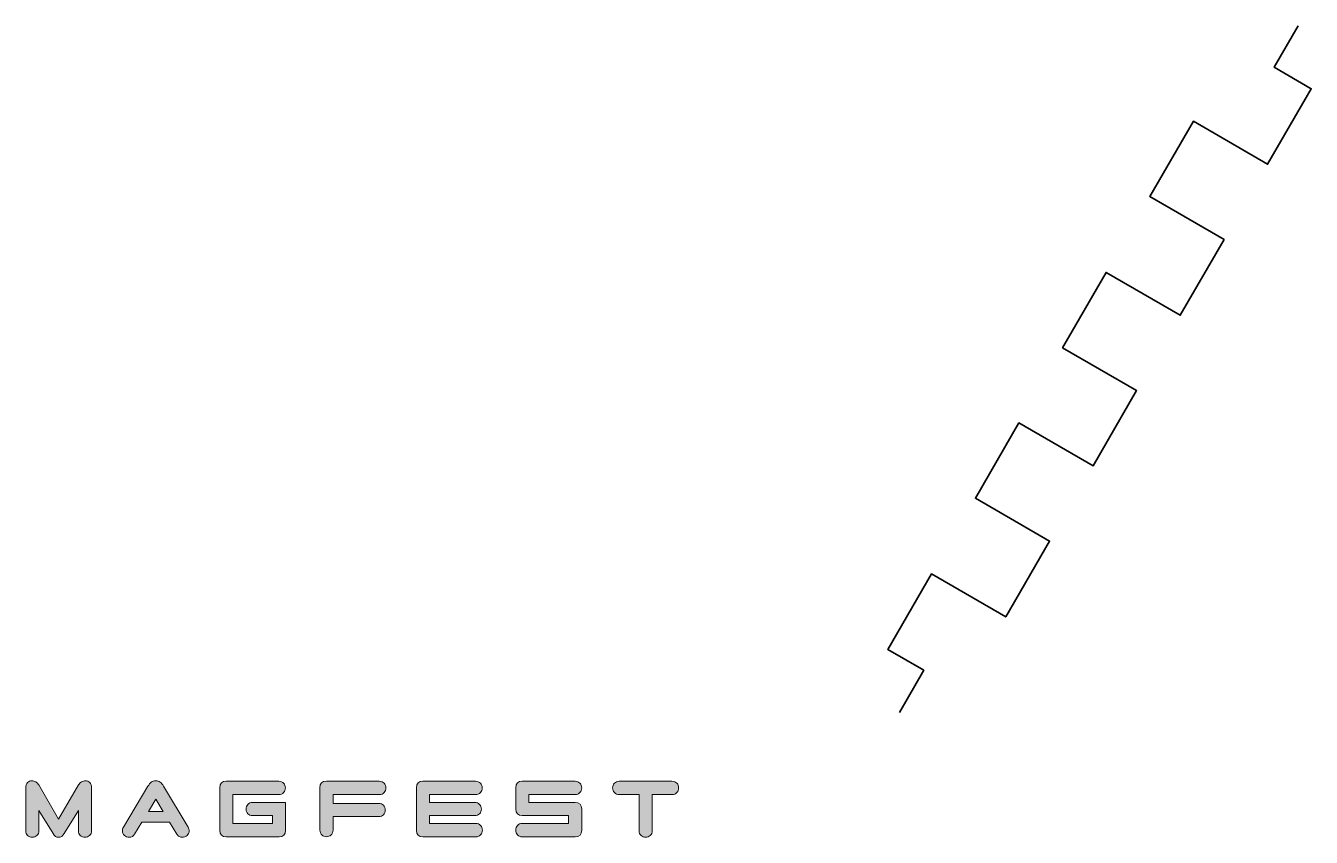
# Model space of a CAD drawing. Header units: inches. Extents: x 54.9 to 121.3, y 57.4 to 123.8.
# Drawn here: x 77.35 to 121.31, y 57.43 to 85.18 of the extents above; entities that cross this region are included whole.
import ezdxf

# ---------------------------------------------------------------- set-up
doc = ezdxf.new("R2010")
doc.units = ezdxf.units.IN
doc.header["$MEASUREMENT"] = 0
doc.layers.add('Layer 4', color=7, linetype='Continuous')
doc.layers.add('Layer 6', color=7, linetype='Continuous')

# ---------------------------------------------------------------- blocks, each defined once
blk = doc.blocks.new('block 2')
at = {"layer": 'Layer 6', "true_color": 0xffffff}
h = blk.add_hatch(color=7, dxfattribs=at)
h.dxf.hatch_style = 2
edge = h.paths.add_edge_path()
edge.add_spline(control_points=[(78.473, 58.05), (78.473, 58.05), (79.15, 59.221), (79.15, 59.221), (79.177, 59.266), (79.212, 59.301), (79.256, 59.325), (79.3, 59.35), (79.344, 59.362), (79.387, 59.362), (79.444, 59.362), (79.493, 59.342), (79.536, 59.302), (79.578, 59.263), (79.599, 59.196), (79.599, 59.102), (79.599, 59.102), (79.599, 57.654), (79.599, 57.654), (79.599, 57.585), (79.576, 57.53), (79.531, 57.491), (79.486, 57.451), (79.434, 57.431), (79.376, 57.431), (79.312, 57.431), (79.258, 57.451), (79.214, 57.491), (79.17, 57.53), (79.147, 57.585), (79.147, 57.654), (79.147, 57.654), (79.147, 58.351), (79.147, 58.351), (79.147, 58.351), (78.662, 57.555), (78.662, 57.555), (78.611, 57.473), (78.548, 57.431), (78.473, 57.431), (78.394, 57.431), (78.33, 57.473), (78.281, 57.555), (78.281, 57.555), (77.798, 58.351), (77.798, 58.351), (77.798, 58.351), (77.798, 57.654), (77.798, 57.654), (77.798, 57.585), (77.776, 57.53), (77.731, 57.491), (77.686, 57.451), (77.632, 57.431), (77.57, 57.431), (77.51, 57.431), (77.457, 57.451), (77.413, 57.491), (77.369, 57.53), (77.347, 57.585), (77.347, 57.654), (77.347, 57.654), (77.347, 59.102), (77.347, 59.102), (77.347, 59.196), (77.368, 59.263), (77.41, 59.302), (77.453, 59.342), (77.501, 59.362), (77.556, 59.362), (77.601, 59.362), (77.645, 59.35), (77.688, 59.325), (77.732, 59.301), (77.766, 59.266), (77.793, 59.221), (77.793, 59.221), (78.473, 58.05), (78.473, 58.05)], knot_values=[0, 0, 0, 0, 1, 1, 1, 2, 2, 2, 3, 3, 3, 4, 4, 4, 5, 5, 5, 6, 6, 6, 7, 7, 7, 8, 8, 8, 9, 9, 9, 10, 10, 10, 11, 11, 11, 12, 12, 12, 13, 13, 13, 14, 14, 14, 15, 15, 15, 16, 16, 16, 17, 17, 17, 18, 18, 18, 19, 19, 19, 20, 20, 20, 21, 21, 21, 22, 22, 22, 23, 23, 23, 24, 24, 24, 25, 25, 25, 26, 26, 26, 26], degree=3, periodic=1)
h = blk.add_hatch(color=7, dxfattribs=at)
h.dxf.hatch_style = 2
edge = h.paths.add_edge_path()
edge.add_spline(control_points=[(80.886, 57.431), (80.824, 57.431), (80.769, 57.453), (80.722, 57.496), (80.675, 57.54), (80.652, 57.592), (80.652, 57.654), (80.652, 57.696), (80.664, 57.737), (80.688, 57.778), (80.688, 57.778), (81.526, 59.178), (81.526, 59.178), (81.56, 59.235), (81.597, 59.279), (81.637, 59.312), (81.676, 59.345), (81.728, 59.362), (81.792, 59.362), (81.856, 59.362), (81.907, 59.346), (81.947, 59.314), (81.987, 59.282), (82.024, 59.237), (82.06, 59.178), (82.06, 59.178), (82.901, 57.776), (82.901, 57.776), (82.912, 57.753), (82.921, 57.732), (82.928, 57.712), (82.934, 57.693), (82.938, 57.672), (82.938, 57.652), (82.938, 57.62), (82.931, 57.59), (82.918, 57.564), (82.905, 57.538), (82.887, 57.515), (82.866, 57.495), (82.844, 57.475), (82.819, 57.46), (82.791, 57.448), (82.763, 57.437), (82.733, 57.431), (82.703, 57.431), (82.666, 57.431), (82.631, 57.439), (82.599, 57.455), (82.567, 57.471), (82.54, 57.498), (82.517, 57.536), (82.517, 57.536), (82.263, 57.953), (82.263, 57.953), (82.263, 57.953), (81.32, 57.953), (81.32, 57.953), (81.32, 57.953), (81.072, 57.539), (81.072, 57.539), (81.029, 57.467), (80.967, 57.431), (80.886, 57.431)], knot_values=[0, 0, 0, 0, 1, 1, 1, 2, 2, 2, 3, 3, 3, 4, 4, 4, 5, 5, 5, 6, 6, 6, 7, 7, 7, 8, 8, 8, 9, 9, 9, 10, 10, 10, 11, 11, 11, 12, 12, 12, 13, 13, 13, 14, 14, 14, 15, 15, 15, 16, 16, 16, 17, 17, 17, 18, 18, 18, 19, 19, 19, 20, 20, 20, 21, 21, 21, 21], degree=3, periodic=1)
h.paths.add_polyline_path([(81.792, 58.735), (81.541, 58.318), (82.043, 58.318)])
h = blk.add_hatch(color=7, dxfattribs=at)
h.dxf.hatch_style = 2
edge = h.paths.add_edge_path()
edge.add_spline(control_points=[(86.234, 57.677), (86.234, 57.524), (86.16, 57.448), (86.011, 57.448), (86.011, 57.448), (84.205, 57.448), (84.205, 57.448), (84.056, 57.448), (83.982, 57.524), (83.982, 57.677), (83.982, 57.677), (83.982, 59.119), (83.982, 59.119), (83.982, 59.271), (84.056, 59.348), (84.205, 59.348), (84.205, 59.348), (86, 59.348), (86, 59.348), (86.071, 59.348), (86.127, 59.325), (86.168, 59.28), (86.208, 59.235), (86.228, 59.181), (86.228, 59.119), (86.228, 59.057), (86.208, 59.003), (86.168, 58.958), (86.127, 58.913), (86.071, 58.89), (86, 58.89), (86, 58.89), (84.431, 58.89), (84.431, 58.89), (84.431, 58.89), (84.431, 57.903), (84.431, 57.903), (84.431, 57.903), (85.785, 57.903), (85.785, 57.903), (85.785, 57.903), (85.785, 58.171), (85.785, 58.171), (85.785, 58.171), (85.108, 58.171), (85.108, 58.171), (85.036, 58.171), (84.981, 58.193), (84.941, 58.237), (84.902, 58.281), (84.882, 58.334), (84.882, 58.397), (84.882, 58.459), (84.902, 58.512), (84.941, 58.557), (84.981, 58.603), (85.036, 58.625), (85.108, 58.625), (85.108, 58.625), (86.234, 58.625), (86.234, 58.625), (86.234, 58.625), (86.234, 57.677), (86.234, 57.677)], knot_values=[0, 0, 0, 0, 1, 1, 1, 2, 2, 2, 3, 3, 3, 4, 4, 4, 5, 5, 5, 6, 6, 6, 7, 7, 7, 8, 8, 8, 9, 9, 9, 10, 10, 10, 11, 11, 11, 12, 12, 12, 13, 13, 13, 14, 14, 14, 15, 15, 15, 16, 16, 16, 17, 17, 17, 18, 18, 18, 19, 19, 19, 20, 20, 20, 21, 21, 21, 21], degree=3, periodic=1)
h = blk.add_hatch(color=7, dxfattribs=at)
h.dxf.hatch_style = 2
edge = h.paths.add_edge_path()
edge.add_spline(control_points=[(87.857, 58.89), (87.857, 58.89), (87.857, 58.591), (87.857, 58.591), (87.857, 58.591), (89.417, 58.591), (89.417, 58.591), (89.487, 58.591), (89.542, 58.569), (89.582, 58.525), (89.623, 58.481), (89.643, 58.427), (89.643, 58.363), (89.643, 58.301), (89.623, 58.248), (89.582, 58.203), (89.542, 58.159), (89.487, 58.137), (89.417, 58.137), (89.417, 58.137), (87.857, 58.137), (87.857, 58.137), (87.857, 58.137), (87.857, 57.677), (87.857, 57.677), (87.857, 57.605), (87.834, 57.55), (87.789, 57.51), (87.744, 57.471), (87.691, 57.451), (87.631, 57.451), (87.571, 57.451), (87.519, 57.471), (87.474, 57.51), (87.43, 57.55), (87.408, 57.605), (87.408, 57.677), (87.408, 57.677), (87.408, 59.119), (87.408, 59.119), (87.408, 59.271), (87.482, 59.348), (87.631, 59.348), (87.631, 59.348), (89.437, 59.348), (89.437, 59.348), (89.509, 59.348), (89.564, 59.325), (89.604, 59.28), (89.643, 59.235), (89.663, 59.181), (89.663, 59.119), (89.663, 59.057), (89.643, 59.003), (89.604, 58.958), (89.564, 58.913), (89.509, 58.89), (89.437, 58.89), (89.437, 58.89), (87.857, 58.89), (87.857, 58.89)], knot_values=[0, 0, 0, 0, 1, 1, 1, 2, 2, 2, 3, 3, 3, 4, 4, 4, 5, 5, 5, 6, 6, 6, 7, 7, 7, 8, 8, 8, 9, 9, 9, 10, 10, 10, 11, 11, 11, 12, 12, 12, 13, 13, 13, 14, 14, 14, 15, 15, 15, 16, 16, 16, 17, 17, 17, 18, 18, 18, 19, 19, 19, 20, 20, 20, 20], degree=3, periodic=1)
h = blk.add_hatch(color=7, dxfattribs=at)
h.dxf.hatch_style = 2
edge = h.paths.add_edge_path()
edge.add_spline(control_points=[(90.93, 57.448), (90.781, 57.448), (90.707, 57.524), (90.707, 57.677), (90.707, 57.677), (90.707, 59.119), (90.707, 59.119), (90.707, 59.271), (90.781, 59.348), (90.93, 59.348), (90.93, 59.348), (92.728, 59.348), (92.728, 59.348), (92.799, 59.348), (92.855, 59.325), (92.896, 59.28), (92.936, 59.235), (92.956, 59.181), (92.956, 59.119), (92.956, 59.057), (92.936, 59.003), (92.896, 58.958), (92.855, 58.913), (92.799, 58.89), (92.728, 58.89), (92.728, 58.89), (91.156, 58.89), (91.156, 58.89), (91.156, 58.89), (91.156, 58.625), (91.156, 58.625), (91.156, 58.625), (92.702, 58.625), (92.702, 58.625), (92.774, 58.625), (92.829, 58.603), (92.869, 58.557), (92.908, 58.512), (92.928, 58.459), (92.928, 58.397), (92.928, 58.334), (92.908, 58.281), (92.869, 58.237), (92.829, 58.193), (92.774, 58.171), (92.702, 58.171), (92.702, 58.171), (91.156, 58.171), (91.156, 58.171), (91.156, 58.171), (91.156, 57.903), (91.156, 57.903), (91.156, 57.903), (92.736, 57.903), (92.736, 57.903), (92.808, 57.903), (92.863, 57.881), (92.903, 57.836), (92.942, 57.792), (92.962, 57.739), (92.962, 57.677), (92.962, 57.613), (92.942, 57.559), (92.903, 57.515), (92.863, 57.47), (92.808, 57.448), (92.736, 57.448), (92.736, 57.448), (90.93, 57.448), (90.93, 57.448)], knot_values=[0, 0, 0, 0, 1, 1, 1, 2, 2, 2, 3, 3, 3, 4, 4, 4, 5, 5, 5, 6, 6, 6, 7, 7, 7, 8, 8, 8, 9, 9, 9, 10, 10, 10, 11, 11, 11, 12, 12, 12, 13, 13, 13, 14, 14, 14, 15, 15, 15, 16, 16, 16, 17, 17, 17, 18, 18, 18, 19, 19, 19, 20, 20, 20, 21, 21, 21, 22, 22, 22, 23, 23, 23, 23], degree=3, periodic=1)
h = blk.add_hatch(color=7, dxfattribs=at)
h.dxf.hatch_style = 2
edge = h.paths.add_edge_path()
edge.add_spline(control_points=[(94.557, 58.89), (94.557, 58.89), (94.557, 58.625), (94.557, 58.625), (94.557, 58.625), (96.134, 58.625), (96.134, 58.625), (96.285, 58.625), (96.36, 58.549), (96.36, 58.397), (96.36, 58.397), (96.36, 57.677), (96.36, 57.677), (96.36, 57.524), (96.285, 57.448), (96.134, 57.448), (96.134, 57.448), (94.328, 57.448), (94.328, 57.448), (94.256, 57.448), (94.202, 57.47), (94.163, 57.515), (94.124, 57.559), (94.105, 57.613), (94.105, 57.677), (94.105, 57.739), (94.124, 57.792), (94.163, 57.836), (94.202, 57.881), (94.256, 57.903), (94.328, 57.903), (94.328, 57.903), (95.909, 57.903), (95.909, 57.903), (95.909, 57.903), (95.909, 58.171), (95.909, 58.171), (95.909, 58.171), (94.328, 58.171), (94.328, 58.171), (94.18, 58.171), (94.105, 58.246), (94.105, 58.397), (94.105, 58.397), (94.105, 59.119), (94.105, 59.119), (94.105, 59.271), (94.18, 59.348), (94.328, 59.348), (94.328, 59.348), (96.134, 59.348), (96.134, 59.348), (96.204, 59.348), (96.259, 59.325), (96.299, 59.28), (96.34, 59.235), (96.36, 59.181), (96.36, 59.119), (96.36, 59.057), (96.34, 59.003), (96.299, 58.958), (96.259, 58.913), (96.204, 58.89), (96.134, 58.89), (96.134, 58.89), (94.557, 58.89), (94.557, 58.89)], knot_values=[0, 0, 0, 0, 1, 1, 1, 2, 2, 2, 3, 3, 3, 4, 4, 4, 5, 5, 5, 6, 6, 6, 7, 7, 7, 8, 8, 8, 9, 9, 9, 10, 10, 10, 11, 11, 11, 12, 12, 12, 13, 13, 13, 14, 14, 14, 15, 15, 15, 16, 16, 16, 17, 17, 17, 18, 18, 18, 19, 19, 19, 20, 20, 20, 21, 21, 21, 22, 22, 22, 22], degree=3, periodic=1)
h = blk.add_hatch(color=7, dxfattribs=at)
h.dxf.hatch_style = 2
edge = h.paths.add_edge_path()
edge.add_spline(control_points=[(98.773, 58.89), (98.773, 58.89), (98.773, 57.654), (98.773, 57.654), (98.773, 57.585), (98.751, 57.53), (98.707, 57.491), (98.663, 57.451), (98.609, 57.431), (98.547, 57.431), (98.487, 57.431), (98.434, 57.451), (98.389, 57.491), (98.344, 57.53), (98.322, 57.585), (98.322, 57.654), (98.322, 57.654), (98.322, 58.89), (98.322, 58.89), (98.322, 58.89), (97.644, 58.89), (97.644, 58.89), (97.573, 58.89), (97.517, 58.913), (97.478, 58.958), (97.438, 59.003), (97.418, 59.057), (97.418, 59.119), (97.418, 59.181), (97.438, 59.235), (97.478, 59.28), (97.517, 59.325), (97.573, 59.348), (97.644, 59.348), (97.644, 59.348), (99.448, 59.348), (99.448, 59.348), (99.519, 59.348), (99.575, 59.325), (99.616, 59.28), (99.656, 59.235), (99.676, 59.181), (99.676, 59.119), (99.676, 59.057), (99.656, 59.003), (99.616, 58.958), (99.575, 58.913), (99.519, 58.89), (99.448, 58.89), (99.448, 58.89), (98.773, 58.89), (98.773, 58.89)], knot_values=[0, 0, 0, 0, 1, 1, 1, 2, 2, 2, 3, 3, 3, 4, 4, 4, 5, 5, 5, 6, 6, 6, 7, 7, 7, 8, 8, 8, 9, 9, 9, 10, 10, 10, 11, 11, 11, 12, 12, 12, 13, 13, 13, 14, 14, 14, 15, 15, 15, 16, 16, 16, 17, 17, 17, 17], degree=3, periodic=1)
at = {"layer": 'Layer 6', "lineweight": 0}
blk.add_lwpolyline([(81.792, 58.735), (81.541, 58.318), (82.043, 58.318), (81.792, 58.735)], dxfattribs=at)
for points, knots in [([(78.473, 58.05), (78.473, 58.05), (79.15, 59.221), (79.15, 59.221), (79.177, 59.266), (79.212, 59.301), (79.256, 59.325), (79.3, 59.35), (79.344, 59.362), (79.387, 59.362), (79.444, 59.362), (79.493, 59.342), (79.536, 59.302), (79.578, 59.263), (79.599, 59.196), (79.599, 59.102), (79.599, 59.102), (79.599, 57.654), (79.599, 57.654), (79.599, 57.585), (79.576, 57.53), (79.531, 57.491), (79.486, 57.451), (79.434, 57.431), (79.376, 57.431), (79.312, 57.431), (79.258, 57.451), (79.214, 57.491), (79.17, 57.53), (79.147, 57.585), (79.147, 57.654), (79.147, 57.654), (79.147, 58.351), (79.147, 58.351), (79.147, 58.351), (78.662, 57.555), (78.662, 57.555), (78.611, 57.473), (78.548, 57.431), (78.473, 57.431), (78.394, 57.431), (78.33, 57.473), (78.281, 57.555), (78.281, 57.555), (77.798, 58.351), (77.798, 58.351), (77.798, 58.351), (77.798, 57.654), (77.798, 57.654), (77.798, 57.585), (77.776, 57.53), (77.731, 57.491), (77.686, 57.451), (77.632, 57.431), (77.57, 57.431), (77.51, 57.431), (77.457, 57.451), (77.413, 57.491), (77.369, 57.53), (77.347, 57.585), (77.347, 57.654), (77.347, 57.654), (77.347, 59.102), (77.347, 59.102), (77.347, 59.196), (77.368, 59.263), (77.41, 59.302), (77.453, 59.342), (77.501, 59.362), (77.556, 59.362), (77.601, 59.362), (77.645, 59.35), (77.688, 59.325), (77.732, 59.301), (77.766, 59.266), (77.793, 59.221), (77.793, 59.221), (78.473, 58.05), (78.473, 58.05)], [0, 0, 0, 0, 1, 1, 1, 2, 2, 2, 3, 3, 3, 4, 4, 4, 5, 5, 5, 6, 6, 6, 7, 7, 7, 8, 8, 8, 9, 9, 9, 10, 10, 10, 11, 11, 11, 12, 12, 12, 13, 13, 13, 14, 14, 14, 15, 15, 15, 16, 16, 16, 17, 17, 17, 18, 18, 18, 19, 19, 19, 20, 20, 20, 21, 21, 21, 22, 22, 22, 23, 23, 23, 24, 24, 24, 25, 25, 25, 26, 26, 26, 26]), ([(80.886, 57.431), (80.824, 57.431), (80.769, 57.453), (80.722, 57.496), (80.675, 57.54), (80.652, 57.592), (80.652, 57.654), (80.652, 57.696), (80.664, 57.737), (80.688, 57.778), (80.688, 57.778), (81.526, 59.178), (81.526, 59.178), (81.56, 59.235), (81.597, 59.279), (81.637, 59.312), (81.676, 59.345), (81.728, 59.362), (81.792, 59.362), (81.856, 59.362), (81.907, 59.346), (81.947, 59.314), (81.987, 59.282), (82.024, 59.237), (82.06, 59.178), (82.06, 59.178), (82.901, 57.776), (82.901, 57.776), (82.912, 57.753), (82.921, 57.732), (82.928, 57.712), (82.934, 57.693), (82.938, 57.672), (82.938, 57.652), (82.938, 57.62), (82.931, 57.59), (82.918, 57.564), (82.905, 57.538), (82.887, 57.515), (82.866, 57.495), (82.844, 57.475), (82.819, 57.46), (82.791, 57.448), (82.763, 57.437), (82.733, 57.431), (82.703, 57.431), (82.666, 57.431), (82.631, 57.439), (82.599, 57.455), (82.567, 57.471), (82.54, 57.498), (82.517, 57.536), (82.517, 57.536), (82.263, 57.953), (82.263, 57.953), (82.263, 57.953), (81.32, 57.953), (81.32, 57.953), (81.32, 57.953), (81.072, 57.539), (81.072, 57.539), (81.029, 57.467), (80.967, 57.431), (80.886, 57.431)], [0, 0, 0, 0, 1, 1, 1, 2, 2, 2, 3, 3, 3, 4, 4, 4, 5, 5, 5, 6, 6, 6, 7, 7, 7, 8, 8, 8, 9, 9, 9, 10, 10, 10, 11, 11, 11, 12, 12, 12, 13, 13, 13, 14, 14, 14, 15, 15, 15, 16, 16, 16, 17, 17, 17, 18, 18, 18, 19, 19, 19, 20, 20, 20, 21, 21, 21, 21]), ([(86.234, 57.677), (86.234, 57.524), (86.16, 57.448), (86.011, 57.448), (86.011, 57.448), (84.205, 57.448), (84.205, 57.448), (84.056, 57.448), (83.982, 57.524), (83.982, 57.677), (83.982, 57.677), (83.982, 59.119), (83.982, 59.119), (83.982, 59.271), (84.056, 59.348), (84.205, 59.348), (84.205, 59.348), (86, 59.348), (86, 59.348), (86.071, 59.348), (86.127, 59.325), (86.168, 59.28), (86.208, 59.235), (86.228, 59.181), (86.228, 59.119), (86.228, 59.057), (86.208, 59.003), (86.168, 58.958), (86.127, 58.913), (86.071, 58.89), (86, 58.89), (86, 58.89), (84.431, 58.89), (84.431, 58.89), (84.431, 58.89), (84.431, 57.903), (84.431, 57.903), (84.431, 57.903), (85.785, 57.903), (85.785, 57.903), (85.785, 57.903), (85.785, 58.171), (85.785, 58.171), (85.785, 58.171), (85.108, 58.171), (85.108, 58.171), (85.036, 58.171), (84.981, 58.193), (84.941, 58.237), (84.902, 58.281), (84.882, 58.334), (84.882, 58.397), (84.882, 58.459), (84.902, 58.512), (84.941, 58.557), (84.981, 58.603), (85.036, 58.625), (85.108, 58.625), (85.108, 58.625), (86.234, 58.625), (86.234, 58.625), (86.234, 58.625), (86.234, 57.677), (86.234, 57.677)], [0, 0, 0, 0, 1, 1, 1, 2, 2, 2, 3, 3, 3, 4, 4, 4, 5, 5, 5, 6, 6, 6, 7, 7, 7, 8, 8, 8, 9, 9, 9, 10, 10, 10, 11, 11, 11, 12, 12, 12, 13, 13, 13, 14, 14, 14, 15, 15, 15, 16, 16, 16, 17, 17, 17, 18, 18, 18, 19, 19, 19, 20, 20, 20, 21, 21, 21, 21]), ([(87.857, 58.89), (87.857, 58.89), (87.857, 58.591), (87.857, 58.591), (87.857, 58.591), (89.417, 58.591), (89.417, 58.591), (89.487, 58.591), (89.542, 58.569), (89.582, 58.525), (89.623, 58.481), (89.643, 58.427), (89.643, 58.363), (89.643, 58.301), (89.623, 58.248), (89.582, 58.203), (89.542, 58.159), (89.487, 58.137), (89.417, 58.137), (89.417, 58.137), (87.857, 58.137), (87.857, 58.137), (87.857, 58.137), (87.857, 57.677), (87.857, 57.677), (87.857, 57.605), (87.834, 57.55), (87.789, 57.51), (87.744, 57.471), (87.691, 57.451), (87.631, 57.451), (87.571, 57.451), (87.519, 57.471), (87.474, 57.51), (87.43, 57.55), (87.408, 57.605), (87.408, 57.677), (87.408, 57.677), (87.408, 59.119), (87.408, 59.119), (87.408, 59.271), (87.482, 59.348), (87.631, 59.348), (87.631, 59.348), (89.437, 59.348), (89.437, 59.348), (89.509, 59.348), (89.564, 59.325), (89.604, 59.28), (89.643, 59.235), (89.663, 59.181), (89.663, 59.119), (89.663, 59.057), (89.643, 59.003), (89.604, 58.958), (89.564, 58.913), (89.509, 58.89), (89.437, 58.89), (89.437, 58.89), (87.857, 58.89), (87.857, 58.89)], [0, 0, 0, 0, 1, 1, 1, 2, 2, 2, 3, 3, 3, 4, 4, 4, 5, 5, 5, 6, 6, 6, 7, 7, 7, 8, 8, 8, 9, 9, 9, 10, 10, 10, 11, 11, 11, 12, 12, 12, 13, 13, 13, 14, 14, 14, 15, 15, 15, 16, 16, 16, 17, 17, 17, 18, 18, 18, 19, 19, 19, 20, 20, 20, 20]), ([(90.93, 57.448), (90.781, 57.448), (90.707, 57.524), (90.707, 57.677), (90.707, 57.677), (90.707, 59.119), (90.707, 59.119), (90.707, 59.271), (90.781, 59.348), (90.93, 59.348), (90.93, 59.348), (92.728, 59.348), (92.728, 59.348), (92.799, 59.348), (92.855, 59.325), (92.896, 59.28), (92.936, 59.235), (92.956, 59.181), (92.956, 59.119), (92.956, 59.057), (92.936, 59.003), (92.896, 58.958), (92.855, 58.913), (92.799, 58.89), (92.728, 58.89), (92.728, 58.89), (91.156, 58.89), (91.156, 58.89), (91.156, 58.89), (91.156, 58.625), (91.156, 58.625), (91.156, 58.625), (92.702, 58.625), (92.702, 58.625), (92.774, 58.625), (92.829, 58.603), (92.869, 58.557), (92.908, 58.512), (92.928, 58.459), (92.928, 58.397), (92.928, 58.334), (92.908, 58.281), (92.869, 58.237), (92.829, 58.193), (92.774, 58.171), (92.702, 58.171), (92.702, 58.171), (91.156, 58.171), (91.156, 58.171), (91.156, 58.171), (91.156, 57.903), (91.156, 57.903), (91.156, 57.903), (92.736, 57.903), (92.736, 57.903), (92.808, 57.903), (92.863, 57.881), (92.903, 57.836), (92.942, 57.792), (92.962, 57.739), (92.962, 57.677), (92.962, 57.613), (92.942, 57.559), (92.903, 57.515), (92.863, 57.47), (92.808, 57.448), (92.736, 57.448), (92.736, 57.448), (90.93, 57.448), (90.93, 57.448)], [0, 0, 0, 0, 1, 1, 1, 2, 2, 2, 3, 3, 3, 4, 4, 4, 5, 5, 5, 6, 6, 6, 7, 7, 7, 8, 8, 8, 9, 9, 9, 10, 10, 10, 11, 11, 11, 12, 12, 12, 13, 13, 13, 14, 14, 14, 15, 15, 15, 16, 16, 16, 17, 17, 17, 18, 18, 18, 19, 19, 19, 20, 20, 20, 21, 21, 21, 22, 22, 22, 23, 23, 23, 23]), ([(94.557, 58.89), (94.557, 58.89), (94.557, 58.625), (94.557, 58.625), (94.557, 58.625), (96.134, 58.625), (96.134, 58.625), (96.285, 58.625), (96.36, 58.549), (96.36, 58.397), (96.36, 58.397), (96.36, 57.677), (96.36, 57.677), (96.36, 57.524), (96.285, 57.448), (96.134, 57.448), (96.134, 57.448), (94.328, 57.448), (94.328, 57.448), (94.256, 57.448), (94.202, 57.47), (94.163, 57.515), (94.124, 57.559), (94.105, 57.613), (94.105, 57.677), (94.105, 57.739), (94.124, 57.792), (94.163, 57.836), (94.202, 57.881), (94.256, 57.903), (94.328, 57.903), (94.328, 57.903), (95.909, 57.903), (95.909, 57.903), (95.909, 57.903), (95.909, 58.171), (95.909, 58.171), (95.909, 58.171), (94.328, 58.171), (94.328, 58.171), (94.18, 58.171), (94.105, 58.246), (94.105, 58.397), (94.105, 58.397), (94.105, 59.119), (94.105, 59.119), (94.105, 59.271), (94.18, 59.348), (94.328, 59.348), (94.328, 59.348), (96.134, 59.348), (96.134, 59.348), (96.204, 59.348), (96.259, 59.325), (96.299, 59.28), (96.34, 59.235), (96.36, 59.181), (96.36, 59.119), (96.36, 59.057), (96.34, 59.003), (96.299, 58.958), (96.259, 58.913), (96.204, 58.89), (96.134, 58.89), (96.134, 58.89), (94.557, 58.89), (94.557, 58.89)], [0, 0, 0, 0, 1, 1, 1, 2, 2, 2, 3, 3, 3, 4, 4, 4, 5, 5, 5, 6, 6, 6, 7, 7, 7, 8, 8, 8, 9, 9, 9, 10, 10, 10, 11, 11, 11, 12, 12, 12, 13, 13, 13, 14, 14, 14, 15, 15, 15, 16, 16, 16, 17, 17, 17, 18, 18, 18, 19, 19, 19, 20, 20, 20, 21, 21, 21, 22, 22, 22, 22]), ([(98.773, 58.89), (98.773, 58.89), (98.773, 57.654), (98.773, 57.654), (98.773, 57.585), (98.751, 57.53), (98.707, 57.491), (98.663, 57.451), (98.609, 57.431), (98.547, 57.431), (98.487, 57.431), (98.434, 57.451), (98.389, 57.491), (98.344, 57.53), (98.322, 57.585), (98.322, 57.654), (98.322, 57.654), (98.322, 58.89), (98.322, 58.89), (98.322, 58.89), (97.644, 58.89), (97.644, 58.89), (97.573, 58.89), (97.517, 58.913), (97.478, 58.958), (97.438, 59.003), (97.418, 59.057), (97.418, 59.119), (97.418, 59.181), (97.438, 59.235), (97.478, 59.28), (97.517, 59.325), (97.573, 59.348), (97.644, 59.348), (97.644, 59.348), (99.448, 59.348), (99.448, 59.348), (99.519, 59.348), (99.575, 59.325), (99.616, 59.28), (99.656, 59.235), (99.676, 59.181), (99.676, 59.119), (99.676, 59.057), (99.656, 59.003), (99.616, 58.958), (99.575, 58.913), (99.519, 58.89), (99.448, 58.89), (99.448, 58.89), (98.773, 58.89), (98.773, 58.89)], [0, 0, 0, 0, 1, 1, 1, 2, 2, 2, 3, 3, 3, 4, 4, 4, 5, 5, 5, 6, 6, 6, 7, 7, 7, 8, 8, 8, 9, 9, 9, 10, 10, 10, 11, 11, 11, 12, 12, 12, 13, 13, 13, 14, 14, 14, 15, 15, 15, 16, 16, 16, 17, 17, 17, 17])]:
    blk.add_open_spline(points, degree=3, knots=knots, dxfattribs=at)

msp = doc.modelspace()

# ---------------------------------------------------------------- linework, layer by layer
at = {"layer": 'Layer 4', "color": 7, "lineweight": 35, "true_color": 0xffffff}
msp.add_lwpolyline([(107.225, 61.702), (108.058, 63.141), (106.831, 63.85), (108.325, 66.432), (110.861, 64.965), (112.361, 67.556), (109.825, 69.024), (111.314, 71.597), (113.85, 70.129), (115.338, 72.702), (112.802, 74.169), (114.291, 76.742), (116.827, 75.275), (118.327, 77.866), (115.791, 79.334), (117.28, 81.907), (119.816, 80.439), (121.31, 83.021), (120.042, 83.755), (120.864, 85.175)], dxfattribs=at)

# ---------------------------------------------------------------- block references
at = {"layer": 'Layer 6'}
msp.add_blockref('block 2', (0, 0), dxfattribs=at)

doc.saveas('drawing.dxf')
